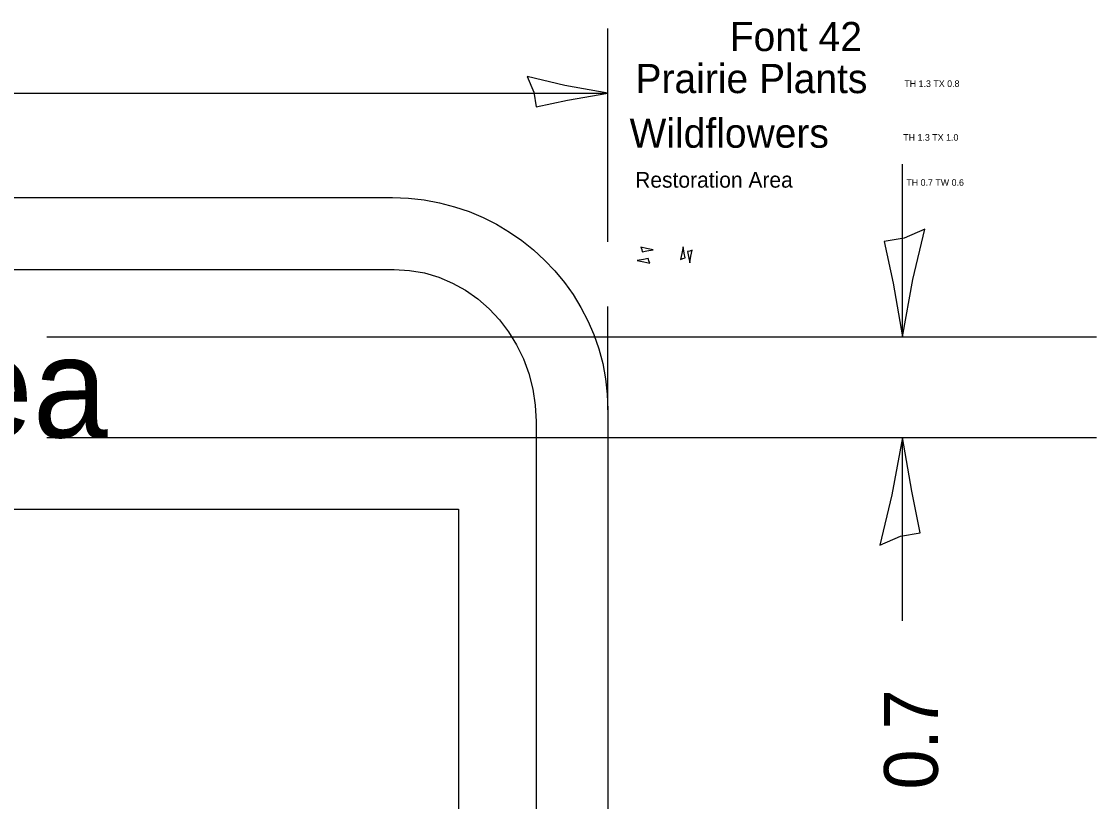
# Model space of a CAD drawing. Extents: x 2147164 to 2147844, y 2147261 to 2147701.
# Drawn here: x 2147404.1 to 2147469.4, y 2147529.9 to 2147577.2 of the extents above; entities that cross this region are included whole.
import ezdxf

# ---------------------------------------------------------------- set-up
doc = ezdxf.new("R2010")
doc.units = 0
doc.layers.add('Design_EX_Roadway Dimensions', color=7, linetype='Continuous')
doc.layers.add('Topo_Advertising Sign', color=7, linetype='Continuous')

msp = doc.modelspace()

# ---------------------------------------------------------------- linework, layer by layer
at = {"layer": 'Design_EX_Roadway Dimensions'}
for p, q in [((2147439.736, 2147563.867), (2147439.736, 2147576.819)), ((2147392.833, 2147572.885), (2147439.736, 2147572.885)), ((2147457.62, 2147568.577), (2147457.62, 2147558.084)), ((2147439.736, 2147553.648), (2147439.736, 2147559.933)), ((2147405.651, 2147558.084), (2147469.418, 2147558.084)), ((2147405.651, 2147551.979), (2147469.418, 2147551.979)), ((2147457.62, 2147551.979), (2147457.62, 2147540.845))]:
    msp.add_line(p, q, dxfattribs=at)
for points in [[(2147434.825, 2147573.906), (2147435.235, 2147572.963), (2147435.383, 2147572.057), (2147437.276, 2147572.458), (2147439.736, 2147572.886), (2147437.12, 2147573.356)], [(2147458.994, 2147564.626), (2147457.738, 2147564.085), (2147456.526, 2147563.884), (2147457.057, 2147561.355), (2147457.624, 2147558.084), (2147458.261, 2147561.565)], [(2147441.725, 2147563.538), (2147441.789, 2147563.391), (2147441.812, 2147563.249), (2147442.107, 2147563.312), (2147442.492, 2147563.379), (2147442.083, 2147563.452)], [(2147444.138, 2147562.794), (2147444.285, 2147562.857), (2147444.427, 2147562.88), (2147444.366, 2147563.177), (2147444.299, 2147563.56), (2147444.224, 2147563.151)], [(2147442.276, 2147562.566), (2147442.212, 2147562.714), (2147442.189, 2147562.854), (2147441.894, 2147562.793), (2147441.509, 2147562.727), (2147441.918, 2147562.652)], [(2147444.863, 2147563.355), (2147444.716, 2147563.293), (2147444.574, 2147563.268), (2147444.637, 2147562.973), (2147444.702, 2147562.59), (2147444.777, 2147562.997)], [(2147456.255, 2147545.437), (2147457.511, 2147545.978), (2147458.715, 2147546.179), (2147458.191, 2147548.708), (2147457.624, 2147551.979), (2147456.988, 2147548.49)]]:
    msp.add_lwpolyline(points, close=True, dxfattribs=at)
at = {"layer": 'Topo_Advertising Sign'}
for points in [[(2147348.155, 2147566.545), (2147426.653, 2147566.545), (2147427.625, 2147566.509), (2147428.579, 2147566.404), (2147429.512, 2147566.232), (2147430.42, 2147565.996), (2147431.302, 2147565.698), (2147432.155, 2147565.341), (2147432.976, 2147564.927), (2147433.763, 2147564.459), (2147434.513, 2147563.94), (2147435.224, 2147563.371), (2147435.892, 2147562.756), (2147436.516, 2147562.097), (2147437.093, 2147561.397), (2147437.62, 2147560.657), (2147438.095, 2147559.882), (2147438.515, 2147559.072), (2147438.877, 2147558.232), (2147439.179, 2147557.362), (2147439.419, 2147556.467), (2147439.593, 2147555.548), (2147439.699, 2147554.607), (2147439.735, 2147553.648), (2147439.735, 2147422.445)], [(2147348.068, 2147562.184), (2147426.74, 2147562.184), (2147427.677, 2147562.129), (2147428.586, 2147561.969), (2147429.461, 2147561.71), (2147430.298, 2147561.358), (2147431.089, 2147560.917), (2147431.831, 2147560.395), (2147432.517, 2147559.796), (2147433.143, 2147559.126), (2147433.703, 2147558.391), (2147434.191, 2147557.598), (2147434.603, 2147556.751), (2147434.932, 2147555.856), (2147435.174, 2147554.919), (2147435.324, 2147553.947), (2147435.374, 2147552.944), (2147435.374, 2147423.15)]]:
    msp.add_lwpolyline(points, dxfattribs=at)
msp.add_lwpolyline([(2147343.429, 2147547.616), (2147430.649, 2147547.616), (2147430.649, 2147434.231), (2147343.429, 2147434.231)], close=True, dxfattribs=at)

# ---------------------------------------------------------------- texts
at = {"layer": 'Design_EX_Roadway Dimensions'}
for s, height, p in [('Font 42', 1.7717, (2147447.136, 2147575.448)), ('Prairie Plants', 1.77165, (2147441.41, 2147572.895)), ('TH 1.3 TX 0.8', 0.40246, (2147457.743, 2147573.269)), ('Wildflowers', 1.77165, (2147441.05, 2147569.579)), ('TH 1.3 TX 1.0', 0.40246, (2147457.676, 2147570.003)), ('Restoration Area', 0.95397, (2147441.393, 2147567.152)), ('TH 0.7 TW 0.6', 0.40246, (2147457.864, 2147567.264)), ('Restoration Area', 6.1054, (2147348.076, 2147551.979))]:
    msp.add_text(s, height=height, dxfattribs=at).set_placement(p)
msp.add_text('0.7', height=3.2707, rotation=90, dxfattribs=at).set_placement((2147459.779, 2147530.592))

doc.saveas('drawing.dxf')
